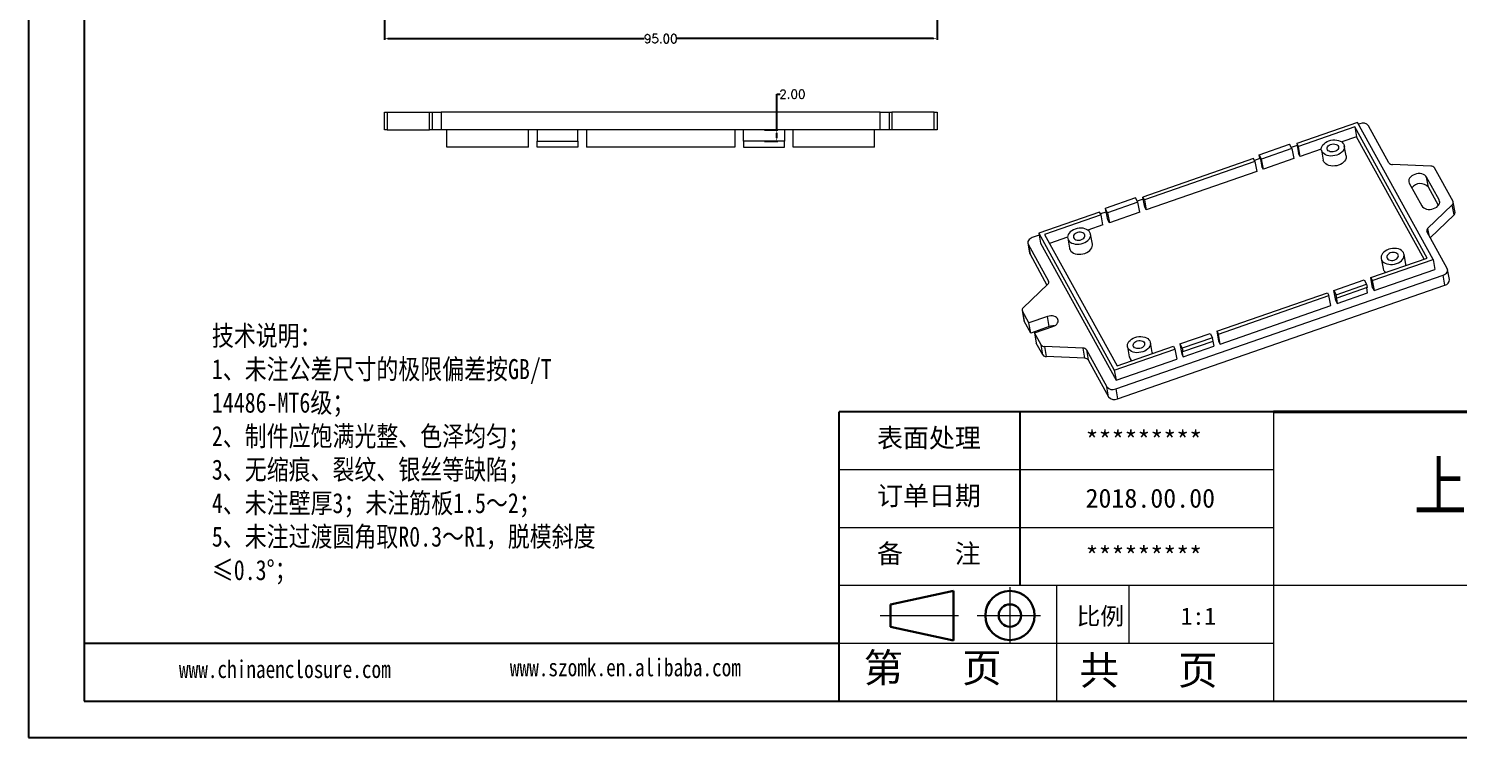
# Model space of a CAD drawing. Header units: inches. Extents: x 3379 to 4150, y 1114 to 1376.
# Drawn here: x 3379.1 to 3624.8, y 1114.4 to 1236.3 of the extents above; entities that cross this region are included whole.
import ezdxf

# ---------------------------------------------------------------- set-up
doc = ezdxf.new("R2010")
doc.units = ezdxf.units.IN
doc.header["$LTSCALE"] = 15
doc.linetypes.add('CENTER2', pattern=[28.575, 19.05, -3.175, 3.175, -3.175])
doc.layers.add('文字', color=81, linetype='Continuous')
for name, color, linetype, lineweight in [('粗实线', 7, 'Continuous', 30), ('细实线', 3, 'Continuous', 9), ('细点划线', 2, 'CENTER2', 9)]:
    doc.layers.add(name, color=color, linetype=linetype, lineweight=lineweight)
doc.styles.get("Standard").update_dxf_attribs({"font": 'txt', "bigfont": 'gbcbig.shx'})
doc.styles.add('宋体', font='', dxfattribs={"width": 0.8, "height": 3.5})
doc.styles.get('宋体').set_extended_font_data('SimSun')
doc.dimstyles.new('2', dxfattribs={"dimtxt": 1.5, "dimasz": 0.6, "dimexe": 0.18, "dimexo": 0.0625, "dimgap": 0.09, "dimtad": 0, "dimtih": 1, "dimtoh": 1, "dimzin": 0, "dimdsep": 46, "dimtxsty": 'Standard', "dimcen": 0, "dimadec": 0, "dimazin": 2, "dimtfac": 1, "dimtofl": 0, "dimtmove": 0, "dimatfit": 3, "dimfxl": 1, "dimtolj": 1, "dimtzin": 0, "dimarcsym": 0})

# ---------------------------------------------------------------- blocks, each defined once
blk = doc.blocks.new('*D172')
at = {"color": 0, "lineweight": -2}
for p, q in [((3440.22, 1280.47), (3440.22, 1234.41)), ((3535.22, 1280.47), (3535.22, 1234.41)), ((3440.82, 1234.59), (3484.88, 1234.59)), ((3534.62, 1234.59), (3490.56, 1234.59))]:
    blk.add_line(p, q, dxfattribs=at)
at = {"color": 0}
for points in [[(3440.82, 1234.69), (3440.82, 1234.49), (3440.22, 1234.59)], [(3534.62, 1234.69), (3534.62, 1234.49), (3535.22, 1234.59)]]:
    blk.add_solid(points, dxfattribs=at)
at = {"layer": 'Defpoints', "color": 0}
for p in [(3440.22, 1280.53), (3535.22, 1280.53), (3535.22, 1234.59)]:
    blk.add_point(p, dxfattribs=at)
at = {"color": 0, "insert": (3487.72, 1234.59), "char_height": 1.5, "attachment_point": 5}
blk.add_mtext('\\A1;95.00', dxfattribs=at)
blk = doc.blocks.new('*D190')
at = {"color": 0, "lineweight": -2}
for p, q in [((3507.66, 1218.93), (3507.66, 1225.03)), ((3507.66, 1225.03), (3508.26, 1225.03)), ((3505.53, 1218.93), (3507.84, 1218.93)), ((3505.53, 1216.93), (3507.84, 1216.93)), ((3507.66, 1217.53), (3507.66, 1218.33))]:
    blk.add_line(p, q, dxfattribs=at)
at = {"color": 0}
for points in [[(3507.56, 1218.33), (3507.76, 1218.33), (3507.66, 1218.93)], [(3507.56, 1217.53), (3507.76, 1217.53), (3507.66, 1216.93)]]:
    blk.add_solid(points, dxfattribs=at)
at = {"layer": 'Defpoints', "color": 0}
for p in [(3505.47, 1218.93), (3505.47, 1216.93), (3507.66, 1218.93)]:
    blk.add_point(p, dxfattribs=at)
at = {"color": 0, "insert": (3510.35, 1225.03), "char_height": 1.5, "attachment_point": 5}
blk.add_mtext('\\A1;2.00', dxfattribs=at)

msp = doc.modelspace()

# ---------------------------------------------------------------- linework, layer by layer
for p, q in [((3379.052, 1375.665), (3379.052, 1114.391)), ((3388.613, 1369.444), (3388.613, 1120.612)), ((3379.052, 1235.351), (3379.052, 1114.391)), ((3593.047, 1170.379), (3518.398, 1170.379)), ((3518.398, 1120.612), (3518.398, 1170.379)), ((3549.502, 1140.519), (3549.502, 1170.379)), ((3518.398, 1130.565), (3388.613, 1130.565)), ((3388.613, 1120.612), (3742.347, 1120.612)), ((3379.052, 1114.391), (3748.567, 1114.391)), ((3379.052, 1114.391), (3550.124, 1114.391))]:
    msp.add_line(p, q)
at = {"color": 7, "linetype": 'Continuous', "lineweight": 15}
for p, q in [((3440.216, 1218.934), (3440.216, 1221.934)), ((3440.216, 1221.934), (3440.698, 1221.934)), ((3440.698, 1221.934), (3440.698, 1218.934)), ((3440.698, 1221.934), (3447.984, 1221.934)), ((3447.984, 1218.934), (3447.984, 1221.934)), ((3447.984, 1221.934), (3448.466, 1221.934)), ((3448.466, 1218.934), (3448.466, 1221.934)), ((3448.466, 1221.934), (3449.966, 1221.934)), ((3449.966, 1221.934), (3449.966, 1218.934)), ((3525.466, 1221.934), (3449.966, 1221.934)), ((3525.466, 1218.934), (3525.466, 1221.934)), ((3525.466, 1221.934), (3526.966, 1221.934)), ((3526.966, 1221.934), (3526.966, 1218.934)), ((3526.966, 1221.934), (3527.448, 1221.934)), ((3527.448, 1221.934), (3527.448, 1218.934)), ((3534.734, 1221.934), (3527.448, 1221.934)), ((3534.734, 1218.934), (3534.734, 1221.934)), ((3534.734, 1221.934), (3535.216, 1221.934)), ((3535.216, 1221.934), (3535.216, 1218.934)), ((3607.493, 1220.189), (3597.056, 1216.558)), ((3607.018, 1219.438), (3597.326, 1216.067)), ((3619.458, 1196.854), (3607.018, 1219.438)), ((3607.018, 1219.438), (3607.334, 1217.711)), ((3620.474, 1196.622), (3607.493, 1220.189)), ((3607.878, 1219.948), (3607.666, 1219.874)), ((3612.901, 1213.249), (3609.402, 1219.6)), ((3440.698, 1218.934), (3440.216, 1218.934)), ((3440.698, 1218.934), (3447.984, 1218.934)), ((3448.466, 1218.934), (3447.984, 1218.934)), ((3449.966, 1218.934), (3448.466, 1218.934)), ((3525.466, 1218.934), (3449.966, 1218.934)), ((3450.966, 1215.934), (3450.966, 1218.934)), ((3464.966, 1215.934), (3464.966, 1218.934)), ((3466.466, 1218.934), (3466.466, 1216.934)), ((3466.466, 1216.934), (3473.466, 1216.934)), ((3466.466, 1215.934), (3466.466, 1216.934)), ((3473.466, 1216.934), (3473.466, 1218.934)), ((3473.466, 1216.934), (3473.466, 1215.934)), ((3474.966, 1218.934), (3474.966, 1215.934)), ((3500.466, 1218.934), (3500.466, 1215.934)), ((3501.966, 1216.934), (3501.966, 1218.934)), ((3508.966, 1216.934), (3501.966, 1216.934)), ((3501.966, 1216.934), (3501.966, 1215.934)), ((3508.966, 1218.934), (3508.966, 1216.934)), ((3508.966, 1215.934), (3508.966, 1216.934)), ((3510.466, 1215.934), (3510.466, 1218.934)), ((3524.466, 1215.934), (3524.466, 1218.934)), ((3526.966, 1218.934), (3525.466, 1218.934)), ((3527.448, 1218.934), (3526.966, 1218.934)), ((3534.734, 1218.934), (3527.448, 1218.934)), ((3535.216, 1218.934), (3534.734, 1218.934)), ((3607.334, 1217.711), (3604.772, 1216.819)), ((3618.924, 1196.668), (3607.334, 1217.711)), ((3464.966, 1215.934), (3450.966, 1215.934)), ((3473.466, 1215.934), (3466.466, 1215.934)), ((3500.466, 1215.934), (3474.966, 1215.934)), ((3501.966, 1215.934), (3508.966, 1215.934)), ((3524.466, 1215.934), (3510.466, 1215.934)), ((3590.584, 1214.598), (3595.802, 1216.414)), ((3590.989, 1213.862), (3590.584, 1214.598)), ((3590.689, 1214.022), (3590.584, 1214.598)), ((3596.208, 1215.677), (3590.989, 1213.862)), ((3596.208, 1215.677), (3595.802, 1216.414)), ((3597.12, 1216.205), (3596.111, 1215.854)), ((3596.208, 1215.677), (3596.524, 1213.95)), ((3597.326, 1216.067), (3597.056, 1216.558)), ((3597.056, 1216.558), (3597.372, 1214.83)), ((3597.642, 1214.339), (3597.326, 1216.067)), ((3597.642, 1214.339), (3597.372, 1214.83)), ((3601.271, 1215.601), (3597.642, 1214.339)), ((3601.286, 1215.429), (3601.602, 1213.701)), ((3605.537, 1214.42), (3605.221, 1216.148)), ((3589.601, 1213.964), (3570.59, 1207.35)), ((3589.871, 1213.473), (3570.86, 1206.859)), ((3590.187, 1211.745), (3571.176, 1205.131)), ((3589.871, 1213.473), (3589.601, 1213.964)), ((3590.714, 1213.976), (3589.774, 1213.649)), ((3589.871, 1213.473), (3590.187, 1211.745)), ((3590.689, 1214.022), (3590.824, 1213.777)), ((3590.824, 1213.777), (3591.035, 1212.625)), ((3591.305, 1212.134), (3590.989, 1213.862)), ((3591.305, 1212.134), (3591.035, 1212.625)), ((3596.524, 1213.95), (3591.305, 1212.134)), ((3620.118, 1212.676), (3613.491, 1212.954)), ((3623.919, 1206.551), (3620.708, 1212.381)), ((3616.386, 1209.744), (3618.549, 1205.816)), ((3621.531, 1206.854), (3619.368, 1210.782)), ((3619.684, 1209.054), (3619.368, 1210.782)), ((3569.336, 1207.206), (3564.118, 1205.39)), ((3569.742, 1206.47), (3569.336, 1207.206)), ((3570.654, 1206.997), (3569.645, 1206.646)), ((3570.86, 1206.859), (3570.59, 1207.35)), ((3570.906, 1205.622), (3570.59, 1207.35)), ((3570.86, 1206.859), (3571.176, 1205.131)), ((3621.412, 1205.915), (3619.684, 1209.054)), ((3563.135, 1204.756), (3552.698, 1201.125)), ((3563.405, 1204.265), (3563.135, 1204.756)), ((3564.248, 1204.768), (3563.308, 1204.441)), ((3564.523, 1204.654), (3564.118, 1205.39)), ((3564.118, 1205.39), (3564.223, 1204.815)), ((3564.223, 1204.815), (3564.358, 1204.569)), ((3564.569, 1203.417), (3564.358, 1204.569)), ((3569.742, 1206.47), (3564.523, 1204.654)), ((3564.523, 1204.654), (3564.839, 1202.926)), ((3570.058, 1204.742), (3564.839, 1202.926)), ((3570.058, 1204.742), (3569.742, 1206.47)), ((3571.176, 1205.131), (3570.906, 1205.622)), ((3619.553, 1201.948), (3623.791, 1206.007)), ((3624.107, 1204.279), (3623.791, 1206.007)), ((3624.276, 1204.708), (3623.96, 1206.436)), ((3563.405, 1204.265), (3553.713, 1200.893)), ((3563.721, 1202.537), (3561.159, 1201.646)), ((3563.721, 1202.537), (3563.405, 1204.265)), ((3564.839, 1202.926), (3564.569, 1203.417)), ((3620.005, 1200.351), (3624.107, 1204.279)), ((3552.762, 1200.772), (3551.592, 1200.365)), ((3552.698, 1201.125), (3565.678, 1177.558)), ((3552.698, 1201.125), (3553.013, 1199.397)), ((3553.713, 1200.893), (3566.153, 1178.309)), ((3557.658, 1200.428), (3554.563, 1199.351)), ((3557.674, 1200.256), (3557.989, 1198.528)), ((3561.924, 1199.247), (3561.608, 1200.975)), ((3622.924, 1195.052), (3619.425, 1201.404)), ((3550.817, 1199.413), (3551.132, 1197.685)), ((3550.879, 1199.239), (3554.377, 1192.888)), ((3550.879, 1199.239), (3551.195, 1197.512)), ((3551.195, 1197.512), (3554.113, 1192.213)), ((3553.013, 1199.397), (3565.994, 1175.83)), ((3615.813, 1195.764), (3615.498, 1197.491)), ((3609.766, 1193.482), (3619.458, 1196.854)), ((3610.036, 1192.991), (3620.474, 1196.622)), ((3610.352, 1191.263), (3620.789, 1194.895)), ((3611.563, 1196.772), (3611.878, 1195.045)), ((3620.474, 1196.622), (3620.789, 1194.895)), ((3623.301, 1193.151), (3622.986, 1194.879)), ((3550.012, 1188.285), (3554.25, 1192.343)), ((3565.924, 1174.344), (3622.211, 1193.927)), ((3566.24, 1172.616), (3622.527, 1192.199)), ((3603.429, 1191.277), (3608.648, 1193.093)), ((3603.835, 1190.541), (3609.053, 1192.357)), ((3608.648, 1193.093), (3609.053, 1192.357)), ((3609.053, 1192.357), (3609.159, 1191.781)), ((3610.082, 1191.754), (3609.766, 1193.482)), ((3609.766, 1193.482), (3610.036, 1192.991)), ((3610.036, 1192.991), (3610.352, 1191.263)), ((3622.527, 1192.199), (3622.211, 1193.927)), ((3583.3, 1184.274), (3602.311, 1190.888)), ((3583.571, 1183.783), (3602.581, 1190.397)), ((3602.311, 1190.888), (3602.581, 1190.397)), ((3602.897, 1188.67), (3602.581, 1190.397)), ((3603.429, 1191.277), (3603.835, 1190.541)), ((3603.745, 1189.55), (3603.429, 1191.277)), ((3603.94, 1189.965), (3603.805, 1190.21)), ((3603.805, 1190.21), (3604.015, 1189.059)), ((3603.94, 1189.965), (3603.835, 1190.541)), ((3609.159, 1191.781), (3603.94, 1189.965)), ((3604.015, 1189.059), (3609.234, 1190.874)), ((3609.234, 1190.874), (3609.074, 1191.751)), ((3610.082, 1191.754), (3610.352, 1191.263)), ((3549.842, 1187.856), (3550.158, 1186.128)), ((3551.016, 1185.685), (3549.884, 1187.74)), ((3549.884, 1187.74), (3550.199, 1186.012)), ((3583.886, 1182.055), (3602.897, 1188.67)), ((3603.745, 1189.55), (3604.015, 1189.059)), ((3551.332, 1183.957), (3550.199, 1186.012)), ((3554.184, 1186.787), (3551.016, 1185.685)), ((3551.332, 1183.957), (3551.016, 1185.685)), ((3554.5, 1185.059), (3551.332, 1183.957)), ((3551.962, 1183.966), (3555.131, 1185.069)), ((3554.5, 1185.059), (3554.184, 1186.787)), ((3553.095, 1181.911), (3551.962, 1183.966)), ((3551.962, 1183.966), (3552.278, 1182.238)), ((3553.41, 1180.183), (3552.278, 1182.238)), ((3572.2, 1180.59), (3571.885, 1182.318)), ((3576.963, 1182.07), (3582.182, 1183.885)), ((3582.587, 1183.149), (3577.369, 1181.333)), ((3577.474, 1180.757), (3582.693, 1182.573)), ((3582.182, 1183.885), (3582.587, 1183.149)), ((3582.693, 1182.573), (3582.587, 1183.149)), ((3582.608, 1182.543), (3582.768, 1181.666)), ((3583.3, 1184.274), (3583.571, 1183.783)), ((3583.3, 1184.274), (3583.616, 1182.546)), ((3583.886, 1182.055), (3583.571, 1183.783)), ((3583.616, 1182.546), (3583.886, 1182.055)), ((3553.41, 1180.183), (3553.095, 1181.911)), ((3560.312, 1181.338), (3553.685, 1181.616)), ((3553.685, 1181.616), (3554.001, 1179.888)), ((3560.627, 1179.61), (3554.001, 1179.888)), ((3560.627, 1179.61), (3560.312, 1181.338)), ((3560.902, 1181.043), (3564.4, 1174.691)), ((3560.902, 1181.043), (3561.218, 1179.315)), ((3565.678, 1177.558), (3576.115, 1181.189)), ((3566.153, 1178.309), (3575.845, 1181.68)), ((3567.95, 1181.599), (3568.266, 1179.871)), ((3575.845, 1181.68), (3576.115, 1181.189)), ((3576.115, 1181.189), (3576.431, 1179.462)), ((3576.963, 1182.07), (3577.369, 1181.333)), ((3576.963, 1182.07), (3577.279, 1180.342)), ((3577.279, 1180.342), (3577.549, 1179.851)), ((3577.474, 1180.757), (3577.339, 1181.003)), ((3577.549, 1179.851), (3577.339, 1181.003)), ((3577.369, 1181.333), (3577.474, 1180.757)), ((3577.549, 1179.851), (3582.768, 1181.666)), ((3561.218, 1179.315), (3564.716, 1172.963)), ((3565.678, 1177.558), (3565.994, 1175.83)), ((3565.994, 1175.83), (3576.431, 1179.462)), ((3564.716, 1172.963), (3564.4, 1174.691)), ((3565.924, 1174.344), (3566.24, 1172.616))]:
    msp.add_line(p, q, dxfattribs=at)
at = {"color": 8, "linetype": 'Continuous', "lineweight": 15}
for p, q in [((3621.618, 1206.377), (3621.531, 1206.854)), ((3619.553, 1201.948), (3619.765, 1200.786)), ((3554.421, 1192.65), (3554.377, 1192.888))]:
    msp.add_line(p, q, dxfattribs=at)
at = {"color": 7, "linetype": 'Continuous', "lineweight": 15, "flags": 128}
for points in [[(3601.39, 1215.14), (3601.301, 1215.363), (3601.271, 1215.599), (3601.302, 1215.841), (3601.392, 1216.081), (3601.538, 1216.312), (3601.736, 1216.527), (3601.981, 1216.72), (3602.264, 1216.885), (3602.578, 1217.016), (3602.912, 1217.11), (3603.256, 1217.164), (3603.6, 1217.176), (3603.934, 1217.146), (3604.247, 1217.074), (3604.53, 1216.964), (3604.774, 1216.818), (3604.972, 1216.64), (3605.118, 1216.437), (3605.207, 1216.214), (3605.237, 1215.978), (3605.206, 1215.736), (3605.116, 1215.496), (3604.97, 1215.265), (3604.771, 1215.05), (3604.527, 1214.857), (3604.243, 1214.692), (3603.93, 1214.561), (3603.596, 1214.467), (3603.252, 1214.413), (3602.907, 1214.401), (3602.574, 1214.432), (3602.261, 1214.503), (3601.978, 1214.613), (3601.734, 1214.759), (3601.536, 1214.937), (3601.39, 1215.14)], [(3605.537, 1214.42), (3605.552, 1214.25), (3605.522, 1214.009), (3605.432, 1213.769), (3605.285, 1213.537), (3605.087, 1213.322), (3604.842, 1213.129), (3604.559, 1212.965), (3604.246, 1212.833), (3603.912, 1212.739), (3603.567, 1212.686), (3603.223, 1212.674), (3602.889, 1212.704), (3602.576, 1212.775), (3602.293, 1212.886), (3602.049, 1213.032), (3601.851, 1213.209), (3601.706, 1213.412)], [(3602.322, 1215.464), (3602.267, 1215.627), (3602.274, 1215.8), (3602.343, 1215.972), (3602.469, 1216.133), (3602.644, 1216.272), (3602.858, 1216.381), (3603.096, 1216.452), (3603.345, 1216.482), (3603.587, 1216.468), (3603.809, 1216.412), (3603.996, 1216.316), (3604.136, 1216.187), (3604.221, 1216.033), (3604.245, 1215.864), (3604.206, 1215.69), (3604.108, 1215.522), (3603.957, 1215.371), (3603.761, 1215.247), (3603.533, 1215.156), (3603.287, 1215.105), (3603.04, 1215.097), (3602.806, 1215.132), (3602.6, 1215.209), (3602.435, 1215.322), (3602.322, 1215.464)], [(3601.706, 1213.412), (3601.617, 1213.635), (3601.602, 1213.701)], [(3619.368, 1210.782), (3619.234, 1210.963), (3619.047, 1211.118), (3618.816, 1211.24), (3618.549, 1211.324), (3618.256, 1211.367), (3617.948, 1211.368), (3617.637, 1211.327), (3617.336, 1211.245), (3617.055, 1211.125), (3616.807, 1210.971), (3616.599, 1210.791), (3616.44, 1210.59), (3616.337, 1210.377), (3616.292, 1210.159), (3616.309, 1209.946), (3616.386, 1209.744)], [(3618.549, 1205.816), (3618.683, 1205.635), (3618.87, 1205.48), (3619.101, 1205.358), (3619.368, 1205.274), (3619.662, 1205.23), (3619.969, 1205.229), (3620.28, 1205.271), (3620.581, 1205.353), (3620.862, 1205.473), (3621.111, 1205.626), (3621.318, 1205.807), (3621.477, 1206.008), (3621.58, 1206.221), (3621.625, 1206.439), (3621.608, 1206.652), (3621.531, 1206.854)], [(3561.505, 1201.264), (3561.359, 1201.467), (3561.161, 1201.644), (3560.917, 1201.79), (3560.634, 1201.901), (3560.321, 1201.972), (3559.987, 1202.002), (3559.643, 1201.99), (3559.299, 1201.937), (3558.965, 1201.843), (3558.652, 1201.711), (3558.368, 1201.547), (3558.124, 1201.354), (3557.925, 1201.139), (3557.779, 1200.907), (3557.689, 1200.667), (3557.658, 1200.426), (3557.688, 1200.19), (3557.777, 1199.967), (3557.923, 1199.763), (3558.121, 1199.586), (3558.365, 1199.44), (3558.648, 1199.329), (3558.961, 1199.258), (3559.295, 1199.228), (3559.639, 1199.24), (3559.983, 1199.294), (3560.317, 1199.388), (3560.631, 1199.519), (3560.914, 1199.684), (3561.158, 1199.876), (3561.357, 1200.092), (3561.503, 1200.323), (3561.593, 1200.563), (3561.624, 1200.805), (3561.594, 1201.041), (3561.505, 1201.264)], [(3551.592, 1200.365), (3551.381, 1200.275), (3551.195, 1200.16), (3551.039, 1200.025), (3550.92, 1199.874), (3550.842, 1199.714), (3550.809, 1199.551), (3550.821, 1199.391), (3550.879, 1199.239)], [(3560.573, 1200.939), (3560.46, 1201.082), (3560.295, 1201.195), (3560.089, 1201.272), (3559.855, 1201.307), (3559.608, 1201.299), (3559.362, 1201.248), (3559.134, 1201.157), (3558.938, 1201.032), (3558.787, 1200.881), (3558.688, 1200.714), (3558.65, 1200.54), (3558.674, 1200.37), (3558.759, 1200.217), (3558.899, 1200.088), (3559.086, 1199.992), (3559.308, 1199.936), (3559.55, 1199.922), (3559.798, 1199.952), (3560.037, 1200.023), (3560.251, 1200.132), (3560.426, 1200.271), (3560.552, 1200.431), (3560.621, 1200.604), (3560.628, 1200.777), (3560.573, 1200.939)], [(3551.195, 1197.512), (3551.137, 1197.663), (3551.132, 1197.685)], [(3557.989, 1198.528), (3558.004, 1198.462), (3558.093, 1198.239)], [(3558.093, 1198.239), (3558.239, 1198.036), (3558.437, 1197.858), (3558.681, 1197.712), (3558.964, 1197.602), (3559.277, 1197.53), (3559.61, 1197.5), (3559.955, 1197.512), (3560.299, 1197.566), (3560.633, 1197.66), (3560.946, 1197.791), (3561.229, 1197.956), (3561.474, 1198.149), (3561.673, 1198.364), (3561.819, 1198.595), (3561.909, 1198.835), (3561.939, 1199.077), (3561.924, 1199.247)], [(3611.666, 1196.483), (3611.812, 1196.28), (3612.01, 1196.103), (3612.254, 1195.957), (3612.537, 1195.846), (3612.85, 1195.775), (3613.184, 1195.745), (3613.528, 1195.757), (3613.872, 1195.81), (3614.206, 1195.904), (3614.52, 1196.036), (3614.803, 1196.2), (3615.048, 1196.393), (3615.246, 1196.608), (3615.392, 1196.84), (3615.482, 1197.08), (3615.513, 1197.321), (3615.483, 1197.557), (3615.394, 1197.78), (3615.248, 1197.984), (3615.05, 1198.161), (3614.806, 1198.307), (3614.523, 1198.418), (3614.21, 1198.489), (3613.877, 1198.519), (3613.532, 1198.507), (3613.188, 1198.453), (3612.854, 1198.359), (3612.541, 1198.228), (3612.257, 1198.063), (3612.013, 1197.871), (3611.814, 1197.655), (3611.668, 1197.424), (3611.578, 1197.184), (3611.548, 1196.942), (3611.577, 1196.706), (3611.666, 1196.483)], [(3612.598, 1196.808), (3612.712, 1196.665), (3612.876, 1196.552), (3613.082, 1196.475), (3613.316, 1196.44), (3613.564, 1196.448), (3613.809, 1196.499), (3614.037, 1196.59), (3614.233, 1196.715), (3614.385, 1196.866), (3614.483, 1197.033), (3614.521, 1197.207), (3614.497, 1197.377), (3614.412, 1197.53), (3614.272, 1197.659), (3614.085, 1197.755), (3613.864, 1197.811), (3613.621, 1197.825), (3613.373, 1197.795), (3613.134, 1197.724), (3612.921, 1197.615), (3612.745, 1197.476), (3612.619, 1197.316), (3612.551, 1197.143), (3612.543, 1196.97), (3612.598, 1196.808)], [(3611.878, 1195.045), (3611.893, 1194.979), (3611.982, 1194.756)], [(3615.828, 1195.591), (3615.828, 1195.594), (3615.813, 1195.764)], [(3622.211, 1193.927), (3622.421, 1194.017), (3622.608, 1194.131), (3622.764, 1194.267), (3622.883, 1194.417), (3622.96, 1194.577), (3622.994, 1194.741), (3622.981, 1194.901), (3622.924, 1195.052)], [(3550.199, 1186.012), (3550.171, 1186.077), (3550.158, 1186.128)], [(3555.131, 1185.069), (3555.392, 1185.182), (3555.621, 1185.327), (3555.807, 1185.499), (3555.944, 1185.69), (3556.024, 1185.891), (3556.045, 1186.094), (3556.005, 1186.289), (3555.906, 1186.469), (3555.752, 1186.625), (3555.551, 1186.75), (3555.31, 1186.84), (3555.042, 1186.89), (3554.756, 1186.897), (3554.466, 1186.863), (3554.184, 1186.787)], [(3571.781, 1182.607), (3571.87, 1182.384), (3571.9, 1182.148), (3571.869, 1181.906), (3571.78, 1181.666), (3571.633, 1181.435), (3571.435, 1181.22), (3571.19, 1181.027), (3570.907, 1180.862), (3570.593, 1180.731), (3570.259, 1180.637), (3569.915, 1180.583), (3569.571, 1180.571), (3569.237, 1180.601), (3568.924, 1180.673), (3568.641, 1180.783), (3568.397, 1180.929), (3568.199, 1181.107), (3568.054, 1181.31), (3567.964, 1181.533), (3567.935, 1181.769), (3567.965, 1182.011), (3568.055, 1182.251), (3568.201, 1182.482), (3568.4, 1182.697), (3568.645, 1182.89), (3568.928, 1183.055), (3569.241, 1183.186), (3569.575, 1183.28), (3569.919, 1183.334), (3570.264, 1183.346), (3570.597, 1183.315), (3570.911, 1183.244), (3571.193, 1183.134), (3571.437, 1182.988), (3571.635, 1182.81), (3571.781, 1182.607)], [(3570.849, 1182.283), (3570.904, 1182.12), (3570.897, 1181.947), (3570.828, 1181.775), (3570.702, 1181.614), (3570.527, 1181.475), (3570.313, 1181.366), (3570.075, 1181.295), (3569.826, 1181.265), (3569.584, 1181.279), (3569.362, 1181.335), (3569.175, 1181.431), (3569.035, 1181.56), (3568.95, 1181.714), (3568.926, 1181.883), (3568.965, 1182.057), (3569.063, 1182.225), (3569.215, 1182.376), (3569.411, 1182.5), (3569.638, 1182.591), (3569.884, 1182.642), (3570.131, 1182.65), (3570.365, 1182.615), (3570.571, 1182.538), (3570.736, 1182.425), (3570.849, 1182.283)], [(3572.2, 1180.59), (3572.216, 1180.42), (3572.216, 1180.418)]]:
    msp.add_lwpolyline(points, dxfattribs=at)
at = {"color": 7, "linetype": 'Continuous', "lineweight": 15}
for centre, radius, start, end in [((3608.414, 1218.781), 1.284, 39.65345, 114.66344), ((3613.466, 1213.642), 0.689, 214.82598, 272.08404), ((3620.143, 1211.988), 0.689, 34.82598, 92.08404), ((3618.295, 1207.775), 1.888, 42.63967, 141.32147), ((3623.514, 1206.359), 0.448, 308.16682, 25.4212), ((3623.792, 1204.651), 0.487, 310.2289, 6.71897), ((3619.83, 1201.596), 0.448, 128.16682, 205.4212), ((3613.042, 1195.367), 1.224, 209.9776, 234.28871), ((3553.973, 1192.696), 0.448, 308.16682, 25.4212), ((3622.312, 1193.164), 0.989, 282.50268, 359.22143), ((3550.289, 1187.933), 0.448, 128.16682, 205.4212), ((3555.162, 1183.16), 2.012, 84.53913, 109.2241), ((3553.66, 1182.304), 0.689, 214.82598, 272.08404), ((3553.976, 1180.576), 0.689, 214.82598, 272.08404), ((3560.337, 1180.649), 0.689, 34.82598, 92.08404), ((3569.327, 1180.096), 1.085, 191.95814, 235.65294), ((3560.652, 1178.922), 0.689, 34.82598, 92.08404), ((3565.389, 1175.51), 1.284, 219.65345, 294.66344), ((3565.704, 1173.782), 1.284, 219.65345, 294.66344)]:
    msp.add_arc(centre, radius, start, end, dxfattribs=at)
at = {"layer": '粗实线', "color": 7, "lineweight": 40}
msp.add_line((3742.347, 1170.379), (3593.047, 1170.379), dxfattribs=at)
at = {"layer": '粗实线', "color": 7}
for p, q in [((3538.069, 1139.588), (3527.194, 1137.282)), ((3538.069, 1139.588), (3538.069, 1131.064)), ((3527.194, 1137.282), (3527.194, 1133.436)), ((3527.194, 1133.436), (3538.069, 1131.064))]:
    msp.add_line(p, q, dxfattribs=at)
for radius in [4.228, 1.923]:
    msp.add_circle((3547.748, 1135.359), radius, dxfattribs=at)
at = {"layer": '细实线', "color": 7}
for p, q in [((3593.047, 1170.379), (3593.047, 1120.612)), ((3593.047, 1160.425), (3518.398, 1160.425)), ((3593.047, 1150.472), (3518.398, 1150.472)), ((3742.347, 1140.519), (3518.398, 1140.519)), ((3555.723, 1140.519), (3555.723, 1120.612)), ((3568.164, 1140.519), (3568.164, 1130.565)), ((3593.047, 1130.565), (3518.398, 1130.565))]:
    msp.add_line(p, q, dxfattribs=at)
at = {"layer": '细点划线', "color": 7}
for p, q in [((3547.748, 1140.227), (3547.748, 1130.565)), ((3525.46, 1135.359), (3538.902, 1135.359)), ((3542.094, 1135.359), (3553.022, 1135.359))]:
    msp.add_line(p, q, dxfattribs=at)

# ---------------------------------------------------------------- texts
at = {"char_height": 3.27331, "width": 1860.38356, "attachment_point": 1}
for s, insert in [('{\\fSimHei|b0|i0|c134|p49;表面处理}', (3524.889, 1167.554)), ('{\\fSimHei|b0|i0|c134|p49;*********}', (3560.741, 1167.133)), ('{\\fSimHei|b0|i0|c134|p49;订单日期}', (3524.889, 1157.601)), ('{\\fSimHei|b0|i0|c134|p49;2018.00.00}', (3560.741, 1157.18)), ('{\\fSimHei|b0|i0|c134|p49;备    注}', (3524.889, 1147.647)), ('{\\fSimHei|b0|i0|c134|p49;*********}', (3560.741, 1147.226))]:
    msp.add_mtext(s, dxfattribs=dict(at, insert=insert))
at = {"layer": '文字', "color": 0, "attachment_point": 1, "style": '宋体'}
for s, insert, char_height, width in [('{\\H1.111x;技术说明：\\P1、未注公差尺寸的极限偏差按GB/T 14486-MT6级；\\P2、制件应饱满光整、色泽均匀；\\P3、无缩痕、裂纹、银丝等缺陷；\\P4、未注壁厚3；未注筋板1.5～2；\\P5、未注过渡圆角取R0.3～R1，脱模斜度≤0.3%%D；}', (3410.558, 1185.234), 3.1104, 70.05991), ('上  盖', (3617.209, 1161.786), 8.2944, 106.04092), ('www.chinaenclosure.com', (3404.897, 1127.653), 3.04128, 53.43237), ('www.szomk.en.alibaba.com', (3461.782, 1127.954), 3.04128, 53.43237)]:
    msp.add_mtext(s, dxfattribs=dict(at, insert=insert, char_height=char_height, width=width))
at = {"layer": '细实线', "color": 7, "attachment_point": 1}
for s, insert, char_height, width in [('{\\fSimSun|b0|i0|c134|p54;比例}', (3559.206, 1136.749), 2.98598, 13.10754), ('{\\fSimSun|b0|i0|c134|p54;1:1}', (3577.091, 1136.749), 2.98598, 13.10754), ('{\\fSimSun|b0|i0|c134|p54;第   页}', (3522.585, 1128.855), 4.97664, 37.3248), ('{\\fSimSun|b0|i0|c134|p54; 共   页}', (3556.332, 1128.432), 4.97664, 37.3248)]:
    msp.add_mtext(s, dxfattribs=dict(at, insert=insert, char_height=char_height, width=width))

# ---------------------------------------------------------------- dimensions: what is measured, and where the dimension line sits
dim = msp.add_linear_dim(base=(3535.216, 1234.585), p1=(3440.216, 1280.533), p2=(3535.216, 1280.533), dimstyle='2')
dim.commit()
dim.dimension.update_dxf_attribs({"geometry": '*D172', "text_midpoint": (3487.716, 1234.585)})
dim = msp.add_linear_dim(base=(3507.662, 1218.934), p1=(3505.466, 1216.934), p2=(3505.466, 1218.934), angle=90, dimstyle='2')
dim.commit()
dim.dimension.update_dxf_attribs({"geometry": '*D190', "text_midpoint": (3510.352, 1225.028), "dimtype": 160})

doc.saveas('drawing.dxf')
